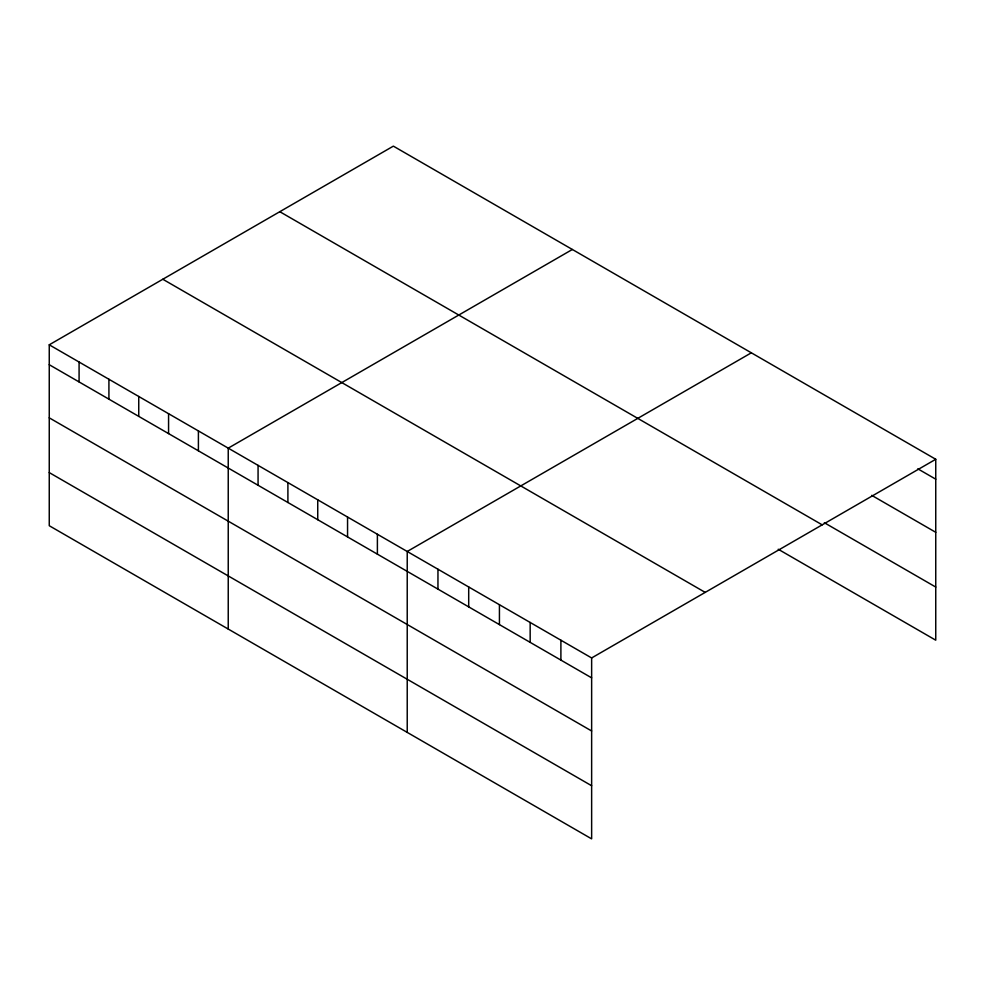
<?xml version="1.0" encoding="UTF-8"?>
<svg xmlns="http://www.w3.org/2000/svg" width="985" height="985" viewBox="0 0 985 985"><rect width="100%" height="100%" fill="white"/><g stroke="black" fill="none" stroke-linecap="round" stroke-linejoin="round"><path stroke-width="1.48" d="M49.25 344.812L591.64 657.955L591.64 838.863L49.25 525.719L49.25 344.812L393.36 146.137L935.75 459.281L935.75 640.188L778.236 549.248M572.347 249.476L228.237 448.15L228.237 629.058M751.333 352.815L407.224 551.477L407.224 732.397M591.64 657.955L935.75 459.281M917.823 468.823L935.75 479.178M871.713 495.344L935.75 532.306M824.334 522.727L935.75 587.06M279.802 211.701L822.192 524.845M162.808 279.248L705.198 592.391M49.25 364.709L591.64 677.852M49.25 417.837L591.64 730.981M49.25 472.591L591.64 785.734M560.896 640.201L560.896 660.098M530.164 622.458L530.164 642.355M499.432 604.716L499.432 624.613M468.7 586.974L468.7 606.871M437.956 569.231L437.956 589.129M377.39 534.264L377.39 554.161M347.557 517.039L347.557 536.936M317.736 499.814L317.736 519.711M287.903 482.588L287.903 502.485M258.07 465.363L258.07 485.26M198.404 430.925L198.404 450.822M168.57 413.7L168.57 433.597M138.75 396.475L138.75 416.372M108.916 379.25L108.916 399.147M79.083 362.024L79.083 381.921"/></g></svg>
